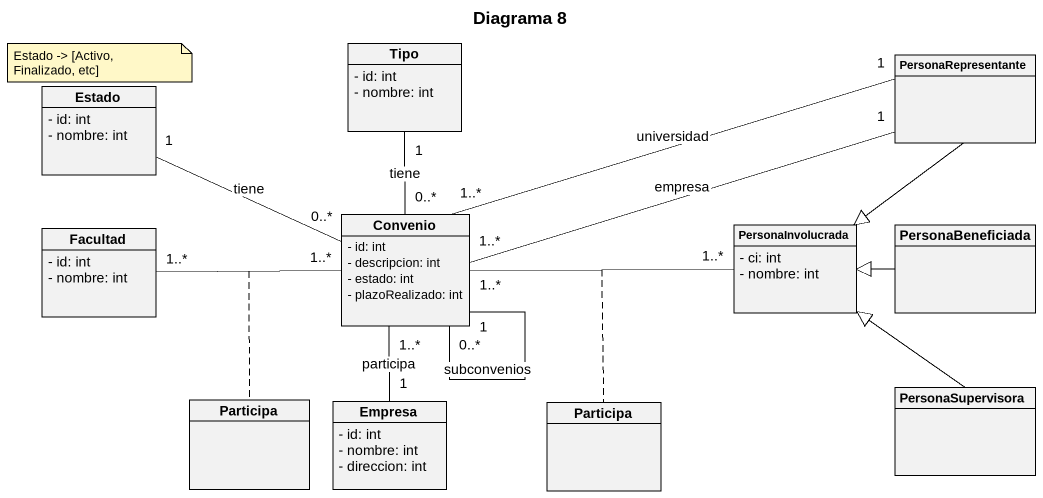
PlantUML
@startuml
title Diagrama 8
hide circle
hide empty members
skinparam classAttributeIconSize 0
class Tipo {
  - id: int
  - nombre: int
}
class PersonaRepresentante
class Estado {
  - id: int
  - nombre: int
}
class Facultad {
  - id: int
  - nombre: int
}
class Convenio {
  - id: int
  - descripcion: int
  - estado: int
  - plazoRealizado: int
}
class PersonaInvolucrada {
  - ci: int
  - nombre: int
}
class PersonaBeneficiada
class Participa
class Empresa {
  - id: int
  - nombre: int
  - direccion: int
}
class "Participa" as Participa_2
class PersonaSupervisora
PersonaRepresentante --|> PersonaInvolucrada
Estado "1" -right- "0..*" Convenio : tiene
Convenio "0..*" -up- "1" Tipo : tiene
Convenio "1..*" -right- "1" PersonaRepresentante : empresa
Convenio "1..*" -right- "1" PersonaRepresentante : universidad
Convenio "1..*" -left- "1..*" Facultad
(Convenio, Facultad) .. Participa
Convenio "0..*" -- "1" Convenio : subconvenios
Convenio "1..*" -right- "1..*" PersonaInvolucrada
(Convenio, PersonaInvolucrada) .. Participa_2
Convenio "1..*" -- "1" Empresa : participa
PersonaBeneficiada -left-|> PersonaInvolucrada
PersonaSupervisora -up-|> PersonaInvolucrada
note as N1
  Estado -> [Activo, Finalizado, etc]
end note
@enduml
